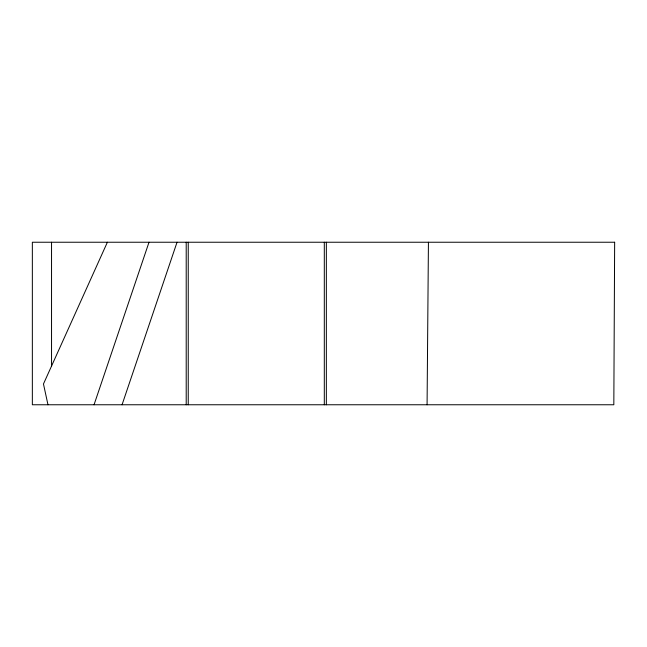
<?xml version="1.0" encoding="UTF-8"?>
<svg xmlns="http://www.w3.org/2000/svg" width="647" height="647" viewBox="0 0 647 647"><rect width="100%" height="100%" fill="white"/><g stroke="black" fill="none" stroke-linecap="round" stroke-linejoin="round"><path stroke-width="0.97" d="M427.077 404.763L428.435 242.237M94.041 404.763L149.012 242.237M122.057 404.763L177.035 242.237M107.378 242.237L43.47 383.962L47.975 404.763M326.347 242.237L326.347 404.763M324.309 242.237L324.309 404.763M188.245 242.237L188.245 404.763M186.207 242.237L186.207 404.763M51.542 242.237L51.542 366.404M614.65 242.237L613.825 404.763L32.35 404.763L32.35 242.237L614.65 242.237"/></g></svg>
